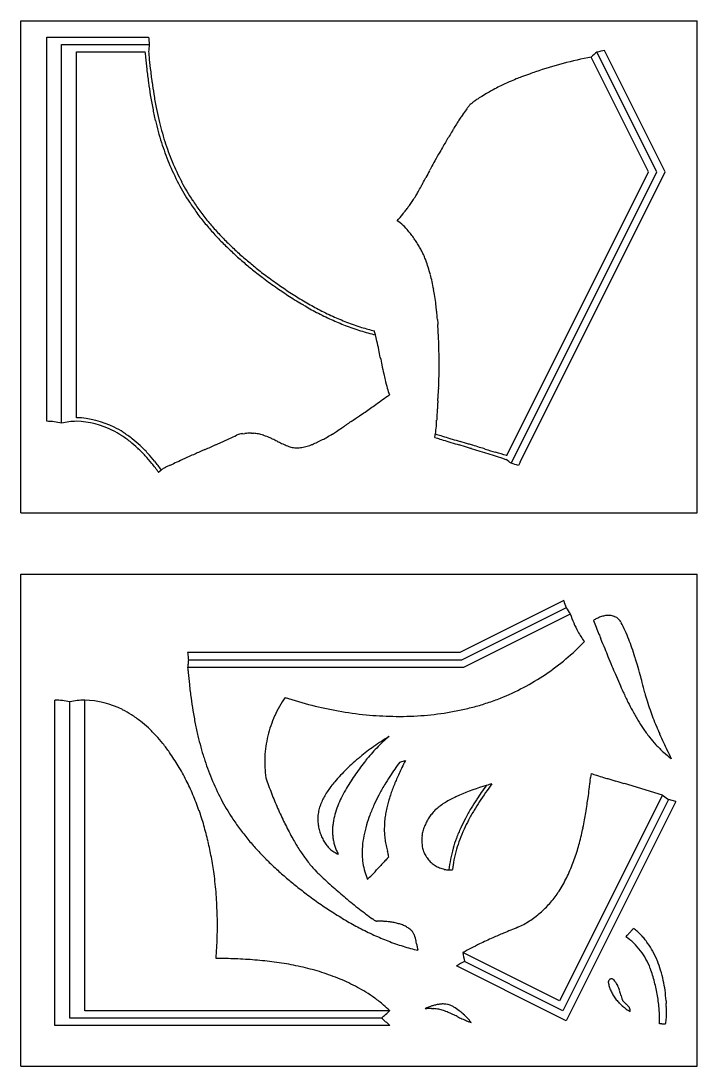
# Model space of a CAD drawing. Header units: millimetres. Extents: x -1311 to 1331, y -6604 to 91.
# Drawn here: x -48 to 1052, y -5004 to -3304 of the extents above; entities that cross this region are included whole.
import ezdxf

# ---------------------------------------------------------------- set-up
doc = ezdxf.new("R2010")
doc.units = ezdxf.units.MM
doc.layers.add('CUT', color=4, linetype='Continuous', lineweight=25, true_color=0x00ffff)

msp = doc.modelspace()

# ---------------------------------------------------------------- linework, layer by layer
at = {"layer": 'CUT'}
for p, q in [((-47.7, -4104.4), (-47.7, -3304.4)), ((-47.7, -3304.4), (1052.3, -3304.4)), ((1052.3, -4104.4), (1052.3, -3304.4)), ((-5.6, -3354.9), (-5.6, -3330.8)), ((-5.6, -3330.8), (18.5, -3330.8)), ((18.5, -3330.8), (42.7, -3330.8)), ((42.7, -3330.8), (154.3, -3330.8)), ((154.3, -3330.8), (160.1, -3330.8)), ((18.5, -3354.9), (18.5, -3342.8)), ((18.5, -3342.8), (42.7, -3342.8)), ((42.7, -3342.8), (161.2, -3342.8)), ((-5.6, -3949.8), (-5.6, -3354.9)), ((18.5, -3958.5), (18.5, -3354.9)), ((42.7, -3949.8), (42.7, -3354.9)), ((42.7, -3354.9), (154.3, -3354.9)), ((973.4, -3549.9), (880.2, -3363.5)), ((986.9, -3549.9), (889.5, -3355.1)), ((1000.4, -3549.9), (901.8, -3352.7)), ((742.7, -4011.4), (973.4, -3549.9)), ((752.5, -4018.7), (986.9, -3549.9)), ((764.3, -4022.2), (1000.4, -3549.9)), ((-5.6, -3955.6), (-5.6, -3949.8)), ((312.9, -3975.8), (316.8, -3975.4)), ((749.9, -4023.9), (752.5, -4018.7)), ((764.3, -4022.2), (761.6, -4027.5)), ((180.7, -4034.9), (176.4, -4039)), ((-47.7, -4104.4), (1052.3, -4104.4)), ((-47.7, -5004.4), (-47.7, -4204.4)), ((-47.7, -4204.4), (1052.3, -4204.4)), ((1052.3, -5004.4), (1052.3, -4204.4)), ((835.3, -4247.4), (666.4, -4331.9)), ((839.4, -4258.9), (669.2, -4344)), ((846.1, -4269.1), (672.1, -4356.1)), ((666.4, -4331.9), (223.5, -4331.9)), ((669.2, -4344), (224.7, -4344)), ((672.1, -4356.1), (223.5, -4356.1)), ((7.8, -4938.4), (7.8, -4409.1)), ((32, -4926.3), (32, -4411.9)), ((56.1, -4914.3), (56.1, -4409.1)), ((568.5, -4510), (577.7, -4507.4)), ((879.9, -4528.6), (879.2, -4534.9)), ((996, -4563.8), (934, -4545)), ((996, -4563.8), (828.7, -4898.3)), ((1005.8, -4571), (839.5, -4903.7)), ((996, -4563.8), (1005.8, -4571)), ((1017.7, -4574.3), (1005.6, -4570.9)), ((1017.7, -4574.3), (850.3, -4909.1)), ((828.7, -4898.3), (671.5, -4819.7)), ((817.9, -4919.9), (660.7, -4841.3)), ((823.3, -4909.1), (673.8, -4834.3)), ((612.8, -4909.9), (609.9, -4911.2)), ((834.1, -4914.5), (823.3, -4909.1)), ((839.5, -4903.7), (834.1, -4914.5)), ((850.3, -4909.1), (844.9, -4919.9)), ((56.1, -4926.3), (32, -4926.3)), ((552.3, -4914.3), (56.1, -4914.3)), ((539, -4926.3), (56.1, -4926.3)), ((828.7, -4925.3), (817.9, -4919.9)), ((839.5, -4930.7), (828.7, -4925.3)), ((844.9, -4919.9), (839.5, -4930.7)), ((552.3, -4938.4), (7.8, -4938.4)), ((-47.7, -5004.4), (1052.3, -5004.4))]:
    msp.add_line(p, q, dxfattribs=at)
for centre, radius, start, end in [((1583.2, -3202.9), 1428.9, 185.1322, 185.619), ((1583.2, -3482.7), 1428.9, 174.381, 174.8538), ((1583.2, -3227.1), 1434.7, 185.1108, 185.4426), ((1211.5, -3262.5), 1061.3, 185.4426, 186.5008), ((1583.2, -3227.1), 1428.9, 185.1322, 185.4426), ((1211.5, -3262.5), 1055.5, 185.4426, 186.5008), ((985, -3947.3), 593.1, 100.174, 109.2692), ((1284.3, -3797.6), 593.1, 131.7427, 132.9561), ((1006.6, -3936.5), 593.1, 100.174, 101.3874), ((1093.2, -3276), 942.2, 186.5008, 187.8573), ((1093.2, -3276), 936.4, 186.5008, 187.8573), ((907, -3776.3), 405.7, 111.5095, 113.2608), ((940.5, -3861.2), 497, 110.4573, 111.5095), ((1153.4, -4431.8), 1106, 109.7519, 110.4573), ((1189.6, -4532.6), 1213.1, 109.2692, 109.7519), ((917.1, -3300.3), 764.4, 187.8573, 189.3634), ((917.1, -3300.3), 758.6, 187.8573, 189.3634), ((890.7, -3725), 352.4, 117.4405, 119.2907), ((856.8, -3659.8), 278.8, 115.3606, 117.4405), ((858.3, -3662.8), 282.2, 113.2608, 115.3606), ((853.3, -3310.8), 699.8, 189.3634, 191.1668), ((853.3, -3310.8), 694, 189.3634, 191.1668), ((764.7, -3539.4), 128.3, 123.5883, 125.3421), ((780.6, -3563.3), 157, 122.5497, 123.5883), ((893.3, -3739.9), 366.5, 121.8698, 122.5497), ((999.2, -3910.2), 567, 120.6905, 121.8698), ((915.2, -3768.6), 402.4, 119.2907, 120.6905), ((754.2, -3330.4), 598.8, 191.1668, 193.1164), ((754.2, -3330.4), 593, 191.1672, 193.1164), ((1435.8, -3982.6), 928, 144.8874, 145.5854), ((867.2, -3582.8), 232.9, 144.1497, 144.8874), ((731, -3484.4), 64.9, 142.7525, 144.1497), ((721.7, -3477.3), 53.2, 140.0115, 142.7525), ((707.1, -3465.1), 34.1, 136.5903, 140.0115), ((707.4, -3465.3), 34.5, 131.3302, 136.5903), ((726.4, -3487), 63.3, 127.4486, 131.3302), ((742, -3507.3), 88.9, 125.3421, 127.4486), ((629.7, -3360), 470.8, 193.0452, 197.5772), ((629.7, -3360), 465, 193.0452, 197.5772), ((1002.3, -3685.6), 402.6, 146.6466, 147.681), ((1001.5, -3685.1), 401.6, 145.5854, 146.6466), ((2759.1, -4749.8), 2456.5, 148.9571, 149.2012), ((1300.4, -3871.8), 754, 148.5165, 148.9571), ((1183.5, -3800.3), 617, 147.681, 148.5165), ((584, -3374.5), 417, 197.5772, 202.3597), ((4032.6, -5508.9), 3939.2, 149.2012, 149.4733), ((584, -3374.5), 422.8, 197.5772, 202.3597), ((1621.8, -4089.7), 1141.6, 149.9297, 150.7528), ((1844.6, -4218.7), 1399, 149.4733, 149.9297), ((562, -3383.5), 399, 202.3597, 207.7096), ((562, -3383.5), 393.2, 202.3597, 207.7096), ((1295.2, -3906.8), 767.3, 150.7528, 151.7569), ((4438.6, -5564.8), 4321.1, 152.1778, 152.3414), ((1194.4, -3852.7), 652.9, 151.7569, 152.1778), ((525.4, -3402.8), 357.7, 207.7096, 213.3607), ((525.4, -3402.8), 351.9, 207.7096, 213.3631), ((85.4, -3291.5), 589.9, 331.3831, 331.9912), ((-964.6, -2733), 1779.2, 331.9912, 332.3414), ((324.8, -3425.8), 315.4, 328.8596, 330.2533), ((181.9, -3344.1), 480, 330.2533, 331.3831), ((530.6, -3401.5), 362.7, 213.0716, 216.4074), ((530.6, -3401.5), 356.9, 213.0693, 216.4069), ((413.6, -3481.8), 210.3, 323.0503, 324.7437), ((414.1, -3482.2), 209.7, 324.7437, 326.9341), ((362.4, -3448.6), 271.4, 326.9341, 328.8596), ((563.6, -3377.2), 403.8, 216.4074, 219.569), ((563.6, -3377.2), 398, 216.4074, 219.569), ((180.9, -3295.1), 508.8, 318.917, 320.5251), ((323.8, -3412.8), 323.6, 320.5251, 321.5732), ((360.8, -3442.1), 276.4, 321.5732, 323.0503), ((583.2, -3360.9), 429.2, 219.569, 222.3664), ((583.2, -3360.9), 423.4, 219.569, 222.3664), ((522.8, -3693), 76, 38.2621, 56.7762), ((629.6, -3318.7), 492, 222.3664, 224.9792), ((629.6, -3318.7), 486.2, 222.3664, 224.9792), ((389.7, -3802.8), 248.5, 37.3853, 39.1405), ((408.1, -3788.7), 225.3, 35.2412, 37.3853), ((656.5, -3291.8), 530, 224.9792, 227.2291), ((656.5, -3291.8), 524.2, 224.9792, 227.2291), ((438.3, -3767.4), 188.4, 32.8964, 35.2412), ((450.4, -3759.5), 174, 30.1429, 32.8964), ((720.2, -3222.9), 623.9, 227.2291, 229.3028), ((720.2, -3222.9), 618.1, 227.2291, 229.3028), ((470.5, -3747.9), 150.7, 27.1846, 30.1429), ((478.6, -3743.7), 141.6, 23.832, 27.1846), ((491.6, -3738), 127.4, 20.297, 23.832), ((757.7, -3179.4), 681.3, 229.3028, 231.0373), ((757.7, -3179.4), 675.5, 229.3028, 231.0373), ((851.2, -3063.7), 824.3, 231.0373, 232.6086), ((389.6, -3776.1), 236.2, 17.512, 20.3921), ((357.8, -3786.1), 269.6, 14.8161, 17.512), ((851.2, -3063.7), 830.1, 231.0373, 232.6086), ((838.5, -3066.2), 814.6, 233.2089, 235.0874), ((337.3, -3791.6), 290.9, 12.5026, 14.8161), ((838.5, -3066.2), 820.3, 233.2089, 235.0874), ((755, -3185.9), 674.4, 235.0874, 237.1592), ((755, -3185.9), 668.6, 235.0874, 237.1592), ((283, -3803.6), 346.5, 10.3828, 12.5026), ((723.7, -3234.2), 616.9, 237.1592, 239.64), ((723.7, -3234.2), 611.1, 237.1592, 239.64), ((247.9, -3810), 382.1, 8.6473, 10.3828), ((150, -3824.9), 481.2, 7.1007, 8.6473), ((675.7, -3316.2), 521.9, 239.64, 242.3372), ((675.7, -3316.2), 516.1, 239.64, 242.3372), ((657.7, -3350.6), 477.3, 242.3372, 245.4854), ((83.5, -3833.2), 548.1, 5.925, 7.1007), ((657.7, -3350.6), 483.1, 242.3372, 245.4854), ((631.2, -3408.7), 419.2, 245.4854, 248.8652), ((631.2, -3408.7), 413.4, 245.4854, 248.8652), ((-135.1, -3855.9), 767.9, 4.9316, 5.925), ((1473.3, -3732.4), 845.2, 183.8981, 184.4824), ((621.9, -3432.7), 393.5, 248.8652, 252.6991), ((621.9, -3432.7), 387.7, 248.8652, 252.6991), ((610, -3471.2), 347.4, 252.6991, 256.2332), ((-529.2, -3867.7), 1161.9, 359.4342, 3.4177), ((610, -3471.2), 353.2, 252.6991, 256.7459), ((158.9, -3909.8), 382.1, 14.3842, 15.3727), ((158.9, -3909.8), 382.1, 12.7943, 14.3842), ((-163.2, -3983), 712.4, 11.63, 12.7943), ((-795.6, -4113.1), 1358, 11.101, 11.63), ((2792.5, -3409.1), 2298.5, 191.101, 191.4135), ((1420.8, -3686), 899.1, 191.4135, 192.359), ((961.3, -3786.7), 428.7, 192.359, 193.7282), ((886.8, -3804.9), 352, 193.7282, 195.945), ((60.2, -3870.1), 572.5, 356.8453, 357.7783), ((167, -3874.3), 465.6, 357.7783, 359.3938), ((788, -3833.2), 249.2, 195.945, 198.5797), ((-775.9, -3824.1), 1410, 356.2507, 356.8453), ((-7858.3, 7919.1), 14516.1, 305.29812, 305.40537), ((4781.7, -4200.5), 4160.5, 176.1643, 176.2468), ((-3332.4, -3656.5), 3971.9, 356.1643, 356.2507), ((-640.2, -2278), 2022.9, 304.4249, 305.0263), ((-775.9, -2084.3), 2259.3, 305.0263, 305.2981), ((950.1, -3964.3), 321.6, 176.3498, 177.3001), ((784.9, -3953.8), 156, 174.9855, 176.3498), ((1594, -3994.9), 966.1, 176.4566, 176.7518), ((2537.5, -4053.3), 1911.3, 176.2468, 176.4566), ((-10.7, -4098.9), 143.4, 78.2299, 87.9702), ((47.8, -4098.9), 143.4, 92.0861, 101.7701), ((37.6, -4098.9), 149.2, 63.486, 88.0491), ((37.6, -4098.9), 143.4, 63.486, 87.9702), ((-1104.8, -1658.8), 2796.2, 304.5747, 304.6687), ((3305.9, -8036), 4957.7, 124.6157, 124.6687), ((-200.8, -2919.1), 1245.6, 303.6585, 304.4249), ((358.6, -3944.8), 270.2, 356.031, 357.1411), ((100.8, -3931.9), 528.3, 357.1411, 357.6318), ((1409.7, -3986), 781.6, 177.3001, 177.6318), ((33.2, -4107.7), 153.3, 57.4494, 63.486), ((33.2, -4107.7), 159.1, 57.4494, 63.486), ((19.7, -4128.9), 184.1, 51.8387, 57.4494), ((315.3, -4005.9), 30.1, 107.5588, 113.8905), ((317.4, -4012.3), 36.8, 101.8328, 107.5588), ((318.5, -4017.6), 42.2, 97.5196, 101.8328), ((321.9, -4050.7), 75.5, 91.7785, 93.9417), ((324.6, -4136.6), 161.4, 90.2987, 91.7785), ((326, -4397.1), 421.9, 89.8221, 90.2987), ((328, -3752.8), 222.3, 269.8221, 270.7265), ((326.9, -4031.9), 56.8, 82.0401, 86.0459), ((326.1, -4037.6), 62.7, 78.2254, 82.0401), ((325.2, -4042), 67.1, 74.9063, 78.2254), ((321.7, -4054.9), 80.5, 71.8761, 74.9063), ((301, -3721.6), 299.7, 299.9318, 301.815), ((271.6, -3674.2), 355.6, 301.815, 303.1022), ((139.1, -3470.9), 598.2, 303.1022, 304.0946), ((22.6, -3298.9), 805.9, 304.0946, 304.3712), ((-362.2, -2736.3), 1487.5, 304.3712, 304.5747), ((485.2, -3953.5), 143.3, 348.5452, 350.8827), ((485.2, -3953.5), 143.3, 350.8827, 356.031), ((1059.7, -2608.8), 1434.3, 252.43, 252.802), ((19.7, -4128.9), 178.3, 51.8387, 57.4494), ((10.4, -4140.7), 193.4, 47.0223, 51.8387), ((10.4, -4140.7), 199.2, 47.0223, 51.8387), ((-11.5, -4164.3), 231.4, 42.5543, 47.0223), ((-10325.9, 19649), 25908.3, 294.09656, 294.13959), ((-1854.6, 746.3), 5194.2, 294.1396, 294.2357), ((-1550.3, 70.3), 4452.8, 294.2357, 294.4379), ((-864.1, -1439.9), 2794, 294.4379, 294.6932), ((318.7, -4063.9), 89.9, 69.4643, 71.8761), ((308.4, -4091.4), 119.4, 67.371, 69.4643), ((300.2, -4111.2), 140.8, 65.913, 67.371), ((264.4, -4191.2), 228.5, 64.7685, 65.913), ((173.3, -4384.5), 442.1, 63.7129, 64.7685), ((519, -3684.6), 338.5, 243.7129, 245.0915), ((459.6, -3812.6), 197.4, 245.0915, 246.4002), ((431.9, -3875.9), 128.3, 246.4002, 248.0235), ((425.1, -3892.8), 110.1, 248.0235, 250.2813), ((395.3, -3918.3), 81.1, 286.3306, 289.3385), ((389.6, -3902.1), 98.3, 289.3385, 292.0719), ((365.5, -3841.4), 163.6, 291.9174, 294.9747), ((350.6, -3809.6), 198.7, 294.9747, 297.7486), ((339.3, -3788.1), 223, 297.7486, 299.9318), ((1059.7, -2608.8), 1440.1, 252.4595, 252.802), ((1294.1, -1851.6), 2232.8, 252.802, 253.1033), ((1294.1, -1851.6), 2227, 252.802, 253.1033), ((1429, -1407.4), 2697, 253.1034, 253.2566), ((1429, -1407.4), 2691.2, 253.1033, 253.2566), ((3552.2, 5650.3), 10067.2, 253.25656, 253.3358), ((3552.2, 5650.2), 10061.3, 253.25656, 253.3358), ((-2744, -15383.9), 11889.1, 73.26714, 73.3358), ((-2744.1, -15384.1), 11895.1, 73.26715, 73.3358), ((-113.1, -6632.7), 2756.8, 73.1245, 73.2671), ((14.7, -6211.7), 2316.8, 72.8339, 73.1245), ((-11.5, -4164.3), 225.6, 42.5543, 47.0223), ((-24, -4175.7), 242.5, 38.6592, 42.5543), ((-24, -4175.7), 248.3, 38.6592, 42.5543), ((2236.8, -8471.2), 4890.6, 114.1597, 114.2758), ((7018.3, -19130.7), 16573.4, 114.09656, 114.15966), ((416.6, -3916.7), 84.7, 250.2813, 252.8549), ((400.8, -3958.1), 40.6, 256.8686, 263.0221), ((401.3, -3953.9), 44.9, 263.0221, 268.8742), ((401.4, -3950.7), 48.1, 268.8742, 273.9956), ((400.8, -3942.4), 56.3, 273.9956, 278.7253), ((400, -3937.3), 61.5, 278.7253, 282.7018), ((397.3, -3925.3), 73.9, 282.7018, 286.3306), ((-113.1, -6632.7), 2751, 73.1245, 73.2671), ((14.7, -6211.7), 2311, 71.6573, 73.1245), ((264.2, -5404), 1471.5, 72.4693, 72.8339), ((2338.6, 1429.7), 5670.3, 253.2815, 253.4622), ((-807.8, -9166.4), 5383.1, 73.2608, 73.4622), ((8.3, -6451.2), 2547.9, 73.2485, 73.2719), ((-48.2, -4195.1), 273.6, 34.7998, 38.6592), ((-48.2, -4195.1), 279.4, 34.9869, 38.6592), ((241.5, -4141.2), 123.2, 112.0184, 114.6176), ((140.3, -3890.9), 146.8, 292.0184, 294.1983), ((1297.8, -6402.5), 2618.7, 114.4981, 114.7734), ((1877.8, -7675.4), 4017.5, 114.2758, 114.4981), ((-2451.1, -8344.7), 5377.3, 53.4676, 53.5729), ((-786.1, -9177.2), 5377.3, 73.2715, 73.4022), ((200.4, -4059), 31.1, 124.5722, 129.4147), ((205, -4065.7), 39.3, 120.2604, 124.5722), ((208.2, -4071.1), 45.6, 117.1319, 120.2604), ((219.6, -4093.4), 70.6, 114.6176, 117.1319), ((977.9, -4202.8), 149.4, 197.3725, 202.041), ((967.3, -4181.7), 149.4, 211.0892, 215.7577), ((988.7, -4224.4), 149.4, 197.3725, 209.3734), ((909.2, -4314.8), 43.3, 117.5059, 125.8429), ((44254, 12986.5), 46680.8, 201.70811, 201.7373), ((910.9, -4318.1), 46.9, 109.5023, 117.5059), ((910, -4315.7), 44.4, 100.7362, 109.5023), ((908.3, -4306.7), 35.3, 90.9013, 100.7362), ((908.3, -4302.7), 31.3, 84.7715, 90.9013), ((908.7, -4297.9), 26.5, 78.1068, 84.7715), ((909.1, -4295.9), 24.4, 70.3242, 78.1068), ((910.1, -4293.1), 21.5, 62.0305, 70.3242), ((910.5, -4292.4), 20.7, 53.1276, 62.0305), ((910.5, -4292.4), 20.6, 44.2156, 53.1276), ((909.9, -4292.9), 21.4, 35.9179, 44.2156), ((907.4, -4294.8), 24.6, 28.1739, 35.9179), ((654.7, -4421.6), 307.3, 24.0718, 26.7675), ((994.5, -4221.2), 156.1, 209.3734, 212.8662), ((606.5, -4443.1), 360.1, 21.5814, 24.0718), ((587, -4042.1), 391.8, 309.9916, 316.0407), ((1004.3, -4214.9), 167.7, 212.8662, 216.2358), ((5440.6, -2488.5), 4896.1, 201.7373, 201.8274), ((5342.1, -2528), 4790.1, 201.8274, 202.0394), ((574.5, -4455.8), 394.5, 19.5136, 21.5814), ((1652.3, -4204.1), 1434.4, 185.1115, 185.4433), ((3580.9, -3241), 2889.9, 202.0394, 202.3123), ((484, -4487.8), 490.4, 17.659, 19.5136), ((1652.3, -4483.9), 1434.4, 174.5567, 174.8885), ((1280.7, -4239.5), 1061.1, 185.4433, 185.6502), ((1280.7, -4448.5), 1061.1, 174.3498, 174.5567), ((584.2, -4038.7), 396.2, 303.976, 309.9916), ((3172.3, -3408.6), 2448.3, 202.3123, 202.7071), ((422.3, -4507.5), 555.2, 16.2277, 17.659), ((1652.3, -4228.3), 1434.4, 185.1115, 185.4433), ((1280.7, -4263.7), 1061.1, 185.4433, 186.5019), ((584.2, -4038.8), 396.1, 297.9593, 303.976), ((2608, -3644.8), 1836.6, 202.7071, 203.1629), ((2426.1, -3722.6), 1638.8, 203.1629, 203.7408), ((224.7, -4565), 761.1, 15.0051, 16.2277), ((80, -4603.8), 910.9, 14.195, 15.0051), ((1162.4, -4277.2), 942.1, 186.5019, 187.8583), ((2153.2, -3842.6), 1340.6, 203.7408, 204.3797), ((-618.3, -4780.4), 1631.1, 13.5897, 14.195), ((586.3, -4042.8), 391.5, 291.9075, 297.9593), ((1436.1, -4168.2), 553.1, 204.3234, 206.2038), ((1327.2, -4299.5), 373, 195.1725, 197.3153), ((2.7, -4558.2), 149.2, 78.6937, 88.0493), ((61.2, -4558.2), 149.2, 91.9507, 101.3063), ((51.1, -4558.2), 149.2, 63.4869, 88.0493), ((986.3, -4301.5), 764.3, 187.8583, 189.3642), ((534, -4510.5), 185, 150.5204, 155.871), ((530.4, -4508.4), 180.9, 145.1091, 150.5204), ((585.7, -3780.7), 656.6, 251.931, 255.883), ((576.7, -3816.3), 619.9, 255.883, 259.9504), ((576.9, -4000), 434.8, 282.1562, 285.068), ((579.1, -4008), 426.6, 285.068, 288.0921), ((583.3, -4020.8), 413.1, 288.0921, 291.1653), ((1307.4, -4231.5), 409.6, 206.2038, 208.3886), ((1382.6, -4282.2), 431.1, 197.3153, 199.3086), ((46.6, -4567.1), 159.1, 57.4497, 63.4869), ((33.2, -4588.2), 184.1, 51.8384, 57.4497), ((922.6, -4312), 699.8, 189.3642, 191.1672), ((534.9, -4510.9), 186, 155.871, 161.1664), ((572.6, -3839.8), 596.1, 259.9504, 264.3389), ((567.5, -3890.8), 544.8, 264.3389, 268.9294), ((567, -3917.4), 518.2, 268.9294, 273.9897), ((570.4, -3965.9), 469.6, 273.9897, 279.3057), ((572.9, -3981.6), 453.7, 279.3057, 282.1562), ((1264.8, -4254.5), 361.2, 208.3886, 211.2208), ((1417.3, -4270.1), 467.8, 199.3086, 200.9971), ((23.9, -4600), 199.2, 47.0221, 51.8384), ((823.5, -4331.5), 598.8, 191.1672, 193.1164), ((534.5, -4510.7), 185.6, 161.1664, 166.4682), ((1201.3, -4293.1), 286.9, 211.2208, 214.3987), ((1509, -4234.9), 566.1, 200.9971, 202.5319), ((1568.5, -4210.2), 630.4, 202.5319, 203.761), ((1.9, -4623.6), 231.4, 42.5542, 47.0221), ((-10.6, -4635), 248.3, 38.6591, 42.5542), ((699, -4361.1), 470.8, 193.0452, 197.5772), ((533, -4510.4), 184.1, 166.4682, 171.85), ((757.3, -4811), 399.8, 121.0409, 125.2438), ((708.9, -4657.2), 246, 129.8794, 132.9933), ((1178.2, -4308.9), 259, 214.3987, 218.3055), ((1144.2, -4335.7), 215.7, 218.3055, 222.5867), ((1742.3, -4133.7), 820.4, 203.761, 204.8384), ((-34.8, -4654.4), 279.4, 34.9869, 38.6591), ((528.2, -4509.7), 179.3, 171.85, 177.3041), ((741.7, -4788.9), 372.7, 125.2438, 129.5966), ((735, -4684.1), 283.5, 135.9688, 138.656), ((724.8, -4674.3), 269.4, 132.9933, 135.9688), ((1132.4, -4346.6), 199.6, 222.5867, 227.5806), ((1863.7, -4077.5), 954.2, 204.8384, 205.6152), ((-85.1, -4692), 342.1, 30.9724, 35.3195), ((653.3, -4375.6), 422.8, 197.5772, 202.3597), ((525, -4509.5), 176, 177.3041, 182.9534), ((731.9, -4777), 357.4, 129.5966, 134.3193), ((760.2, -4706.3), 317.1, 138.656, 141.1967), ((1117.1, -4363.3), 176.9, 227.5806, 232.8854), ((2322, -3857.8), 1462.4, 205.6152, 206.2426), ((-111.1, -4707.7), 372.5, 26.8064, 30.9724), ((518.1, -4509.9), 169.1, 182.9534, 188.7176), ((710.8, -4755.4), 327.2, 134.3193, 139.2553), ((812.8, -4746.3), 383.1, 143.4486, 145.5601), ((775.6, -4718.7), 336.8, 141.1967, 143.4486), ((1015.2, -4835), 552.3, 143.9566, 146.8736), ((1095.3, -4770.9), 580.7, 154.2635, 155.1), ((1381, -4908.7), 897.9, 153.46, 154.2635), ((631.3, -4384.7), 399, 202.3597, 207.7096), ((954.8, -4330.7), 637.7, 198.7363, 201.1339), ((835.1, -4761.5), 410.2, 145.5601, 147.4013), ((899.4, -4759.5), 414.1, 146.8736, 149.1684), ((915.3, -4690), 383.4, 156.2618, 157.5888), ((1022.3, -4737), 500.3, 155.1, 156.2618), ((-4117.7, -3930.7), 5033.3, 353.0334, 353.0632), ((-9284.6, -3302.1), 10238.2, 353.06323, 353.08412), ((1313, -3161.2), 1434.3, 252.4266, 252.802), ((1547.4, -2403.9), 2227.1, 252.802, 253.1034), ((1682.3, -1959.8), 2691.2, 253.1034, 253.2566), ((3805.6, 5098), 10061.4, 253.25656, 253.3358), ((-127.8, -4716.1), 391.2, 23.024, 26.8064), ((587.2, -4648.7), 163.8, 142.8485, 145.7253), ((654.4, -4699.6), 248.1, 140.5112, 142.8485), ((642.4, -4652.1), 188.7, 148.1825, 152.6297), ((889.3, -4796.2), 474.6, 147.4013, 149.1129), ((858.2, -4734.9), 366.2, 149.1684, 152.124), ((817.6, -4651.7), 278.5, 159.2615, 161.1173), ((877.7, -4674.5), 342.7, 157.5888, 159.2615), ((817.3, -4912.1), 379.8, 106.5092, 113.5342), ((1156, -4872.9), 552.3, 143.9566, 146.8738), ((1156, -4872.9), 546.5, 143.1759, 146.8738), ((817.3, -4912.1), 379.8, 105.0758, 106.5092), ((-734.6, -4349.5), 1624.4, 352.2725, 352.774), ((-1244.2, -4284.9), 2138, 352.774, 352.9211), ((-2766, -4095.9), 3671.5, 352.9211, 353.0334), ((-2490.7, -15936.3), 11894.9, 73.26714, 73.3358), ((-167.6, -4733), 434.4, 19.4349, 23.024), ((594.6, -4403.9), 357.7, 207.7096, 213.3607), ((931.1, -4339.9), 612.3, 201.1339, 203.5808), ((522.2, -4610.2), 88.1, 154.5829, 160.91), ((534.3, -4615.9), 101.5, 149.8086, 154.5829), ((566.5, -4634.6), 138.7, 145.7253, 149.8086), ((620.4, -4640.7), 163.9, 152.6297, 157.4016), ((792.2, -4700), 291.5, 152.124, 155.4364), ((754, -4631.7), 211.7, 163.3655, 165.8242), ((793.8, -4643.6), 253.3, 161.1173, 163.3655), ((715.3, -4692.7), 137.7, 118.872, 122.5866), ((739.1, -4735.9), 187.1, 115.6856, 118.872), ((754.9, -4768.7), 223.4, 113.5342, 115.6856), ((1040.2, -4797.4), 414.1, 146.8738, 149.1688), ((-116, -4433.4), 1000, 351.6333, 352.2725), ((-190.7, -4741.2), 459, 16.2153, 19.4349), ((918.8, -4345.2), 598.8, 203.5808, 206.1381), ((498.3, -4602.7), 63, 168.0554, 176.5813), ((504.3, -4603.9), 69.1, 160.91, 168.0554), ((605.7, -4634.6), 148, 157.4016, 163.1957), ((766.2, -4688.1), 262.9, 155.4364, 159.5113), ((709.8, -4622), 166.5, 168.7324, 171.8774), ((737.5, -4627.5), 194.7, 165.8242, 168.7324), ((689.6, -4648.8), 87.9, 136.5658, 141.7641), ((694.7, -4663.6), 102, 127.3171, 132.4991), ((707, -4679.8), 122.4, 122.5866, 127.3171), ((999.1, -4772.8), 366.2, 149.1688, 152.1244), ((999.1, -4772.8), 360.4, 149.1688, 152.1244), ((1040.2, -4797.4), 408.3, 146.8736, 149.1684), ((32.8, -4455.3), 849.7, 350.7168, 351.6333), ((599.8, -4402.7), 362.7, 213.0716, 216.4069), ((492.8, -4602.4), 57.5, 176.5813, 185.5105), ((566.5, -4624), 107.3, 169.698, 173.5899), ((576.5, -4625.8), 117.5, 163.1957, 169.698), ((724.5, -4672.5), 218.4, 159.5113, 163.9827), ((698.4, -4620.4), 155, 171.8774, 175.5052), ((684.6, -4645.2), 81.7, 147.0469, 152.7418), ((687.4, -4647.1), 85.1, 141.7641, 147.0469), ((933.1, -4737.9), 291.5, 152.1244, 155.4368), ((933.1, -4737.9), 285.7, 152.124, 155.4364), ((310.2, -4501.9), 568.3, 348.3135, 349.6594), ((241.3, -4489.4), 638.4, 349.6594, 350.7168), ((-241.9, -4756), 512.2, 13.1676, 16.2153), ((632.9, -4378.3), 403.7, 216.4069, 219.5681), ((894.3, -4357.3), 571.5, 206.1381, 208.756), ((507.6, -4602.3), 72.3, 184.4514, 190.8087), ((509.8, -4601.9), 74.5, 190.8087, 197.0718), ((508, -4602.4), 72.5, 197.0718, 203.6243), ((554.3, -4622.6), 95.1, 173.5899, 177.7258), ((549, -4622.4), 89.7, 177.7258, 182.3621), ((708.5, -4667.9), 201.7, 163.9827, 169.2166), ((680, -4618.9), 136.5, 175.5052, 179.3714), ((672.8, -4618.9), 129.3, 179.3714, 183.6725), ((664.2, -4637.5), 59.9, 165.596, 172.9126), ((672.6, -4639.6), 68.5, 158.7566, 165.596), ((677.1, -4641.4), 73.3, 152.7418, 158.7566), ((907.1, -4726), 262.9, 155.4368, 159.5114), ((907.1, -4726), 257.1, 155.4364, 159.5113), ((415.1, -4523.6), 461.2, 346.8196, 348.3135), ((-269.7, -4762.6), 540.8, 10.4315, 13.1676), ((652.5, -4362.1), 429.2, 219.5681, 222.3653), ((956.5, -4309.5), 649.1, 209.8101, 210.7542), ((501.2, -4605.4), 65.1, 203.6243, 210.5398), ((496.8, -4607.9), 60.1, 210.5398, 218.5675), ((540.3, -4622.7), 81, 182.3621, 187.2416), ((536.9, -4623.2), 77.6, 187.2416, 192.5396), ((532.7, -4624.1), 73.3, 192.5396, 197.993), ((685.3, -4663.5), 178.2, 169.2166, 174.7857), ((662.5, -4619.5), 119, 183.6725, 188.1564), ((659.3, -4620), 115.8, 188.1564, 192.893), ((660.6, -4637), 56.2, 172.9126, 181.1361), ((656.2, -4637.1), 51.8, 181.1361, 189.7049), ((865.3, -4710.4), 218.4, 159.5114, 163.9824), ((865.3, -4710.4), 212.6, 159.5114, 163.9824), ((454.2, -4532.8), 421.1, 345.0217, 346.8196), ((698.9, -4319.8), 492, 222.3653, 224.978), ((750.5, -4432.1), 409.4, 210.7542, 211.943), ((699.1, -4464.1), 348.9, 211.943, 213.629), ((628, -4511.4), 263.5, 213.629, 215.569), ((489.5, -4613.8), 50.7, 218.5675, 227.3103), ((486.7, -4616.8), 46.6, 227.3103, 237.4823), ((484.3, -4620.6), 42.2, 237.4823, 248.1823), ((531.7, -4624.4), 72.3, 197.993, 203.5971), ((532.1, -4624.3), 72.7, 203.5971, 209.1844), ((635.6, -4657.5), 128.1, 175.4639, 181.762), ((656.5, -4620.6), 113, 192.893, 197.6882), ((457.4, -4676.7), 94.1, 11.1519, 13.3786), ((643.7, -4641.8), 38.8, 185.981, 197.5067), ((647.2, -4640.7), 42.5, 197.5067, 208.517), ((849.3, -4705.8), 201.7, 163.9824, 169.2165), ((849.3, -4705.8), 195.9, 163.9824, 169.2165), ((540.7, -4556.8), 331.3, 340.8013, 343.0683), ((516.3, -4549.4), 356.7, 343.0683, 345.0217), ((-327.9, -4773.3), 600, 7.8338, 10.4315), ((725.8, -4293), 530, 224.978, 227.2282), ((604.8, -4528), 234.9, 215.569, 218.0272), ((570.9, -4554.5), 191.9, 218.0272, 220.747), ((620.3, -4657.9), 112.8, 181.762, 188.4754), ((612.5, -4659.1), 104.9, 188.4754, 196.1669), ((2796.5, -6778.6), 3084.5, 136.9588, 137.0751), ((1700.5, -5755.1), 1584.9, 136.6968, 136.9588), ((1161.2, -5246.8), 843.8, 136.3379, 136.6968), ((312.9, -4705.2), 241.4, 9.7618, 11.1519), ((649.3, -4639.6), 44.8, 208.517, 218.5425), ((651.8, -4637.6), 48, 218.5425, 228.2319), ((652.1, -4637.2), 48.5, 228.2319, 237.7408), ((826.2, -4701.4), 178.2, 169.2165, 174.7857), ((826.2, -4701.4), 172.4, 169.2165, 174.5084), ((579.7, -4570.4), 290, 338.378, 340.8013), ((-335.5, -4772.4), 607.4, 4.4375, 7.6593), ((789.5, -4224.1), 623.8, 227.2282, 229.3021), ((559, -4564.8), 176.2, 220.747, 223.9789), ((542, -4581.2), 152.5, 223.9789, 227.4529), ((600.5, -4662.6), 92.4, 196.1669, 204.3616), ((-475.4, -3741.5), 1379.8, 316.3558, 316.9974), ((-2845.4, -1531.3), 4620.4, 316.9974, 317.0751), ((651.2, -4638.6), 46.8, 237.7408, 247.4168), ((650.5, -4640.5), 44.8, 247.4168, 257.861), ((649.6, -4644.6), 40.7, 257.861, 268.8309), ((649.6, -4644.6), 40.7, 268.8309, 277.0995), ((619, -4587.3), 247.2, 332.7868, 335.6532), ((595, -4576.5), 273.5, 335.6532, 338.378), ((826.9, -4180.5), 681.2, 229.3021, 231.0369), ((1172, -3917.7), 1067.5, 226.621, 228.1996), ((136.5, -4325.1), 534.1, 315.3246, 316.3558), ((628, -4592), 237.1, 329.6701, 332.7868), ((-362.7, -4774.6), 634.6, 1.2856, 4.4375), ((920.5, -4064.8), 830, 231.0369, 232.6086), ((907.8, -4067.3), 820.4, 233.2089, 235.0868), ((1035, -4071), 861.9, 228.1996, 229.9564), ((689.4, -4631.6), 164, 318.7366, 326.4193), ((641, -4599.6), 222, 326.4495, 329.6701), ((824.3, -4187), 674.5, 235.0868, 237.1579), ((986.3, -4128.9), 786.2, 229.9564, 232.075), ((691.9, -4633.8), 160.6, 310.973, 318.7366), ((793.1, -4235.3), 616.9, 237.1579, 239.6384), ((912.9, -4223.1), 666.8, 232.075, 234.3756), ((694.7, -4637), 156.4, 302.8281, 310.973), ((-376, -4774.9), 648, 358.26, 1.2856), ((745, -4317.3), 521.9, 239.6384, 242.3351), ((501.1, -4800.6), 42.5, 53.7973, 56.6048), ((537.1, -4751.5), 18.4, 233.7973, 240.2835), ((533.6, -4757.6), 11.4, 240.2835, 246.0703), ((532, -4761.1), 7.48, 246.0703, 253.2093), ((531.7, -4762), 6.53, 253.2093, 262.6224), ((531.6, -4762.8), 5.78, 262.6224, 272.6324), ((521.7, -5138.8), 370.4, 87.1559, 88.4206), ((531.1, -4950), 181.4, 85.3487, 87.1559), ((533.7, -4917.3), 148.6, 82.4185, 85.3487), ((539.9, -4871.3), 102.1, 78.8843, 82.4185), ((542.7, -4857), 87.6, 74.0327, 78.8843), ((548.3, -4837.1), 66.9, 68.4825, 74.0327), ((550.8, -4830.8), 60.1, 61.6183, 68.4825), ((700.1, -4645.4), 146.4, 294.4087, 302.8281), ((727, -4351.7), 483.1, 242.3351, 245.4837), ((700.5, -4409.8), 419.2, 245.4837, 248.8639), ((554.7, -4823.6), 51.9, 54.2312, 61.6183), ((572.6, -4798.4), 21, 46.9641, 53.4436), ((572.8, -4798.2), 20.7, 40.4405, 46.9641), ((572.3, -4798.5), 21.3, 34.2785, 40.4405), ((569.9, -4800.2), 24.2, 28.4954, 34.2785), ((567.8, -4801.3), 26.6, 23.6963, 28.4954), ((561.2, -4804.2), 33.8, 19.4433, 23.6963), ((556.3, -4805.9), 39, 16.2623, 19.4433), ((1107.6, -5665.1), 951.8, 112.8736, 114.0281), ((1360.4, -6264.4), 1602.2, 111.9838, 112.8736), ((1038.2, -4879), 132.4, 138.5407, 140.1548), ((1160.1, -4986.7), 295, 137.4596, 138.5407), ((1635, -5422.4), 939.5, 137.1761, 137.4596), ((691.5, -4548), 346.8, 317.1761, 317.944), ((882.8, -4866), 108.3, 47.922, 52.2921), ((880.6, -4868.4), 111.5, 43.6157, 47.922), ((878.7, -4870.3), 114.3, 39.5094, 43.6157), ((-400.5, -4774.1), 672.5, 355.29, 358.26), ((691.2, -4433.8), 393.5, 248.8639, 252.6984), ((679.2, -4472.3), 353.2, 252.6984, 256.7459), ((540.9, -4810.4), 55.1, 13.5869, 16.2623), ((529.4, -4813.2), 66.9, 11.8449, 13.5869), ((479, -4823.8), 118.4, 10.5353, 11.8449), ((515.9, -4816.9), 80.9, 10.0498, 10.5353), ((-2191.4, -5296.7), 2830.3, 9.9678, 10.0498), ((816, -4768.2), 223.1, 189.9678, 190.7147), ((683.6, -4793.2), 88.4, 190.7147, 191.9012), ((956.1, -5340.5), 593.5, 115.7201, 118.6528), ((1046.6, -5528.4), 802.1, 114.0281, 115.7201), ((885.2, -4871.3), 92.7, 46.4596, 56.334), ((876.9, -4880.1), 104.8, 37.1723, 46.4596), ((872.8, -4875.1), 121.8, 35.5325, 39.5094), ((867, -4879.2), 128.9, 28.477, 35.5325), ((665.5, -4797), 69.9, 191.9012, 194.0605), ((640.9, -4803.2), 44.5, 194.0605, 196.7671), ((1258.9, -4734.8), 593.5, 188.217, 189.6502), ((871.3, -4884.3), 111.8, 28.8982, 37.1723), ((844.1, -4891.7), 155, 22.0433, 28.477), ((264.6, -5854.2), 1024.9, 88.7926, 89.7134), ((267.9, -5696.1), 866.7, 87.7912, 88.7926), ((270.3, -5633.3), 803.9, 86.6245, 87.7912), ((276.6, -5527.6), 698, 85.3725, 86.6245), ((280.2, -5483.4), 653.6, 83.9431, 85.3725), ((288.3, -5406.9), 576.8, 82.4214, 83.9431), ((292.7, -5374), 543.6, 80.7075, 82.4214), ((302.1, -5316.5), 485.3, 78.8936, 80.7075), ((307, -5291.6), 459.9, 76.8733, 78.8936), ((317.1, -5248.2), 415.3, 74.7472, 76.8733), ((945.3, -5362.1), 593.5, 117.2196, 118.6528), ((862.7, -4889), 121.6, 20.9653, 28.8982), ((828.9, -4897.8), 171.4, 16.7435, 22.0433), ((322.2, -5229.4), 395.9, 72.4076, 74.7472), ((332.3, -5197.4), 362.3, 69.9618, 72.4076), ((337.3, -5183.9), 347.9, 67.3108, 69.9618), ((718.8, -4936.4), 273.1, 14.5761, 19.4435), ((794.6, -4908.1), 207.2, 11.9244, 16.7435), ((346.5, -5161.7), 323.9, 64.563, 67.3108), ((350.8, -5152.9), 314.1, 61.6418, 64.563), ((358, -5139.4), 298.8, 58.6467, 61.6418), ((913.4, -4868), 5.55, 164.844, 182.3503), ((913, -4868.1), 5.12, 182.3503, 200.5794), ((913.9, -4868.2), 6, 149.0043, 164.844), ((957, -4861.3), 49.5, 189.9606, 198.2674), ((913.9, -4868.2), 6.05, 133.2265, 149.0043), ((913.6, -4867.8), 5.51, 114.9172, 133.2265), ((963.8, -4859), 56.7, 198.2674, 206.0265), ((913.1, -4866.7), 4.33, 94.2286, 114.9172), ((913, -4866.4), 4, 71.732, 94.2286), ((912.7, -4867.3), 4.97, 51.5672, 71.732), ((898, -4883.5), 26.9, 39.5794, 48.4268), ((894.1, -4886.7), 31.8, 31.4487, 39.5794), ((890, -4889.2), 36.7, 25.3451, 31.4487), ((873.8, -4896.9), 54.6, 20.3449, 25.3451), ((861, -4901.6), 68.3, 17.4115, 20.3449), ((727.2, -4934.2), 264.4, 9.6295, 14.5761), ((775.8, -4912.1), 226.5, 7.8663, 11.9244), ((424.5, -5037.4), 177.1, 54.2499, 59.8441), ((411.3, -5055.7), 199.6, 48.9815, 54.2499), ((968.1, -4856.9), 61.5, 206.0265, 212.6897), ((976.5, -4851.6), 71.4, 212.6897, 218.8716), ((783.2, -4926.1), 149.8, 15.4317, 17.4115), ((532, -4995.4), 410.4, 14.8265, 15.4317), ((1106.4, -4843.4), 183.7, 194.8265, 196.1787), ((939.8, -4891.8), 10.3, 195.3502, 203.9917), ((733.3, -4933.2), 258.2, 4.4509, 9.6295), ((740.8, -4916.9), 261.8, 4.0919, 7.8663), ((400.6, -5068), 215.9, 45.3865, 48.9815), ((615.1, -4986.5), 75.5, 91.7785, 93.9417), ((654.7, -5005.3), 104.2, 110.3687, 113.7304), ((617.8, -5072.3), 161.4, 90.2987, 91.7785), ((619.1, -5332.8), 421.9, 89.8221, 90.2987), ((646.4, -4982.8), 80.3, 106.5386, 110.3687), ((621.1, -4688.6), 222.3, 269.8221, 270.7265), ((643.4, -4972.6), 69.6, 101.4638, 106.5386), ((620, -4967.6), 56.8, 82.0401, 86.0459), ((619.2, -4973.4), 62.7, 78.2254, 82.0401), ((639.8, -4955), 51.6, 95.5712, 101.4638), ((618.3, -4977.7), 67.1, 74.9063, 78.2254), ((639.1, -4947.6), 44.2, 87.602, 95.5712), ((614.8, -4990.7), 80.5, 71.8761, 74.9063), ((639.5, -4936.7), 33.3, 78.4249, 87.602), ((640.2, -4933.3), 29.8, 67.1816, 78.4249), ((641.1, -4931.1), 27.5, 55.4573, 67.1816), ((571.7, -5040.9), 157.3, 53.5764, 57.3061), ((980.3, -4848.5), 76.3, 218.8716, 224.3222), ((985.4, -4843.5), 83.4, 224.3222, 229.5349), ((941.7, -4891), 12.3, 203.9917, 211.8927), ((943.3, -4890), 14.2, 211.8927, 217.8052), ((986.6, -4842.1), 85.3, 229.5349, 234.5573), ((948.7, -4885.8), 21, 217.8052, 222.6639), ((952.5, -4882.3), 26.2, 222.6639, 225.5882), ((971.3, -4863.1), 53.1, 225.5882, 227.6431), ((1010.9, -4819.6), 111.9, 227.6431, 228.4738), ((857, -4993.5), 120.3, 47.7012, 48.4738), ((985.2, -4844), 83, 234.5573, 239.6482), ((902.7, -4943.2), 52.4, 45.5873, 47.7012), ((922.5, -4923.1), 24.1, 42.4737, 45.5873), ((926.4, -4919.4), 18.7, 36.9634, 42.4737), ((931.9, -4915.3), 11.9, 30.0573, 36.9634), ((933.4, -4914.4), 10.1, 20.4737, 30.0573), ((935, -4913.8), 8.46, 9.9845, 20.4737), ((935, -4913.8), 8.5, 359.5302, 9.9845), ((2484.6, -4835.2), 1484, 182.435, 182.6123), ((353.7, -4932.4), 649.1, 2.2069, 2.6123), ((642.7, -4921.3), 359.8, 1.3674, 2.2069), ((804.2, -4917.4), 198.4, 0.2369, 1.3674), ((400.6, -4760.5), 215.9, 309.8403, 314.6135), ((400.6, -5092.1), 215.9, 45.3865, 50.1597), ((611.9, -4999.6), 89.9, 69.4643, 71.8761), ((601.6, -5027.2), 119.4, 67.371, 69.4643), ((593.3, -5047), 140.8, 65.913, 67.371), ((557.6, -5127), 228.5, 64.7685, 65.913), ((466.5, -5320.2), 442.1, 63.7129, 64.7685), ((812.2, -4620.4), 338.5, 243.7129, 245.0915), ((599, -5003.9), 111.4, 49.1436, 53.5764), ((752.8, -4748.3), 197.4, 245.0915, 246.4002), ((608.7, -4992.7), 96.5, 43.2143, 49.1436), ((725.1, -4811.7), 128.3, 246.4002, 248.0235), ((623.6, -4978.7), 76.1, 36.5356, 43.2143), ((933.4, -4913.8), 10.1, 349.9409, 359.5302), ((747.3, -4932.1), 244.1, 359.1253, 4.4509), ((896.5, -4919.3), 106, 353.8819, 356.4974), ((882.6, -4918.5), 120, 356.4974, 358.5164), ((837.3, -4917.3), 165.2, 358.5164, 0.2369), ((718.3, -4828.6), 110.1, 248.0235, 250.2813), ((709.7, -4852.4), 84.7, 250.2813, 252.8549), ((992.5, -4944.7), 8.93, 90.8228, 97.1619), ((992.7, -4957.5), 21.7, 86.7602, 90.8228), ((990.6, -4994.7), 59, 85.5311, 86.7602), ((998, -4900.4), 35.5, 265.5311, 267.5713), ((997.2, -4918.2), 17.7, 267.5713, 272.4034), ((997.6, -4927.5), 8.47, 272.4034, 279.401), ((997.9, -4929.3), 6.62, 279.401, 291.1392), ((998.5, -4930.9), 4.96, 291.1392, 304.7131), ((916.6, -4921.5), 85.7, 350.9746, 353.8819)]:
    msp.add_arc(centre, radius, start, end, dxfattribs=at)

doc.saveas('drawing.dxf')
